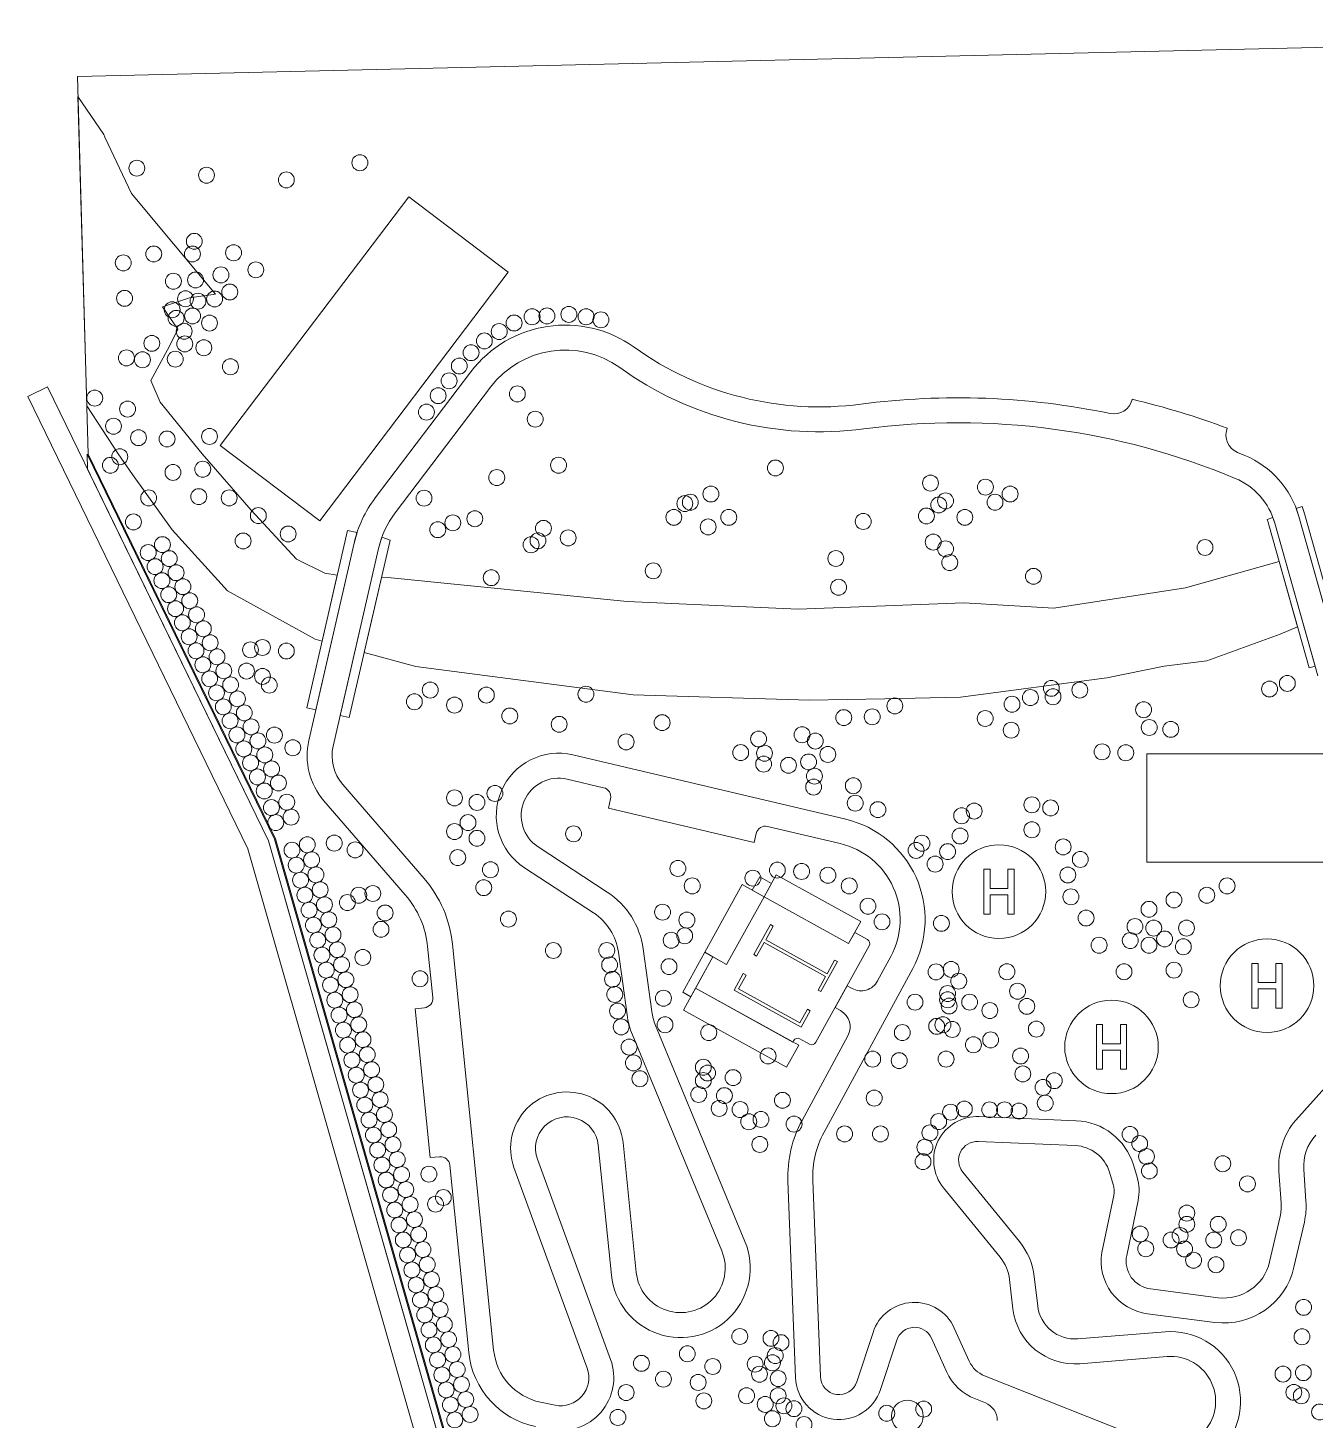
# Model space of a CAD drawing. Header units: metres. Extents: x -15673 to 64769, y -87680 to 34131.
# Drawn here: x -15673 to 25602, y -10515 to 34131 of the extents above; entities that cross this region are included whole.
import ezdxf

# ---------------------------------------------------------------- set-up
doc = ezdxf.new("R2010")
doc.units = ezdxf.units.M
for name, color, linetype, lineweight in [('11', 7, 'Continuous', 13), ('14', 7, 'Continuous', 13), ('16', 7, 'Continuous', 13), ('29', 7, 'Continuous', 13), ('39', 7, 'Continuous', 13), ('42', 7, 'Continuous', 13), ('43', 7, 'Continuous', 13), ('44', 7, 'Continuous', 13)]:
    doc.layers.add(name, color=color, linetype=linetype, lineweight=lineweight)

msp = doc.modelspace()

# ---------------------------------------------------------------- linework, layer by layer
at = {"layer": '11'}
for centre, radius in [((-5026.382, 29806.796), 255.324), ((-12178.382, 29631.796), 255.324), ((-9944.382, 29405.796), 255.324), ((-7385.382, 29255.796), 255.324), ((-10336.382, 27285.796), 255.324), ((-12613.382, 26594.796), 255.324), ((-11637.382, 26879.796), 255.324), ((-10397.382, 26879.796), 255.324), ((-9076.382, 26919.796), 255.324), ((-9482.382, 26208.796), 255.324), ((-8364.382, 26371.796), 255.324), ((-11007.382, 26005.796), 255.324), ((-10295.382, 26046.796), 255.324), ((-9198.382, 25660.796), 255.324), ((-12572.382, 25457.796), 255.324), ((-10618.382, 25442.796), 255.324), ((-10217.382, 25367.796), 255.324), ((-9686.382, 25436.796), 255.324), ((-11045.382, 25091.796), 255.324), ((-10919.382, 24816.796), 255.324), ((-10392.382, 24891.796), 255.324), ((493.618, 24867.796), 255.324), ((970.618, 24892.796), 255.324), ((1673.618, 24942.796), 255.324), ((2225.618, 24867.796), 255.324), ((2701.618, 24767.796), 255.324), ((-10661.382, 24400.796), 255.324), ((-9848.382, 24664.796), 255.324), ((-560.382, 24391.796), 255.324), ((-83.382, 24666.796), 255.324), ((-11697.382, 24013.796), 255.324), ((-10641.382, 23994.796), 255.324), ((-10031.382, 23872.796), 255.324), ((-1036.382, 24090.796), 255.324), ((-12512.382, 23547.796), 255.324), ((-11998.382, 23487.796), 255.324), ((-10946.382, 23507.796), 255.324), ((-1463.382, 23714.796), 255.324), ((-9177.382, 23263.796), 255.324), ((-1839.382, 23287.796), 255.324), ((-2166.382, 22811.796), 255.324), ((-13529.382, 22258.796), 255.324), ((-2517.382, 22335.796), 255.324), ((21.618, 22392.796), 255.324), ((-12475.382, 21907.796), 255.324), ((-2893.382, 21808.796), 255.324), ((-12927.382, 21356.796), 255.324), ((594.618, 21582.796), 255.324), ((-12125.382, 20988.796), 255.324), ((-11210.382, 20947.796), 255.324), ((-9848.382, 21028.796), 255.324), ((-12726.382, 20378.796), 255.324), ((-13027.382, 20102.796), 255.324), ((-11020.382, 19876.796), 255.324), ((-10066.382, 19977.796), 255.324), ((1342.618, 20105.796), 255.324), ((8295.618, 20017.796), 255.324), ((-638.382, 19709.796), 255.324), ((13268.618, 19533.796), 255.324), ((15029.618, 19401.796), 255.324), ((-11800.382, 19058.796), 255.324), ((-10194.382, 19098.796), 255.324), ((-9218.382, 19058.796), 255.324), ((-2970.382, 19050.796), 255.324), ((6227.618, 19182.796), 255.324), ((13752.618, 18962.796), 255.324), ((15821.618, 19182.796), 255.324), ((5391.618, 18874.796), 255.324), ((5567.618, 18918.796), 255.324), ((13532.618, 18830.796), 255.324), ((15337.618, 18918.796), 255.324), ((-12288.382, 18286.796), 255.324), ((-8283.382, 18489.796), 255.324), ((-2046.382, 18258.796), 255.324), ((-1342.382, 18390.796), 255.324), ((858.618, 18082.796), 255.324), ((5038.618, 18434.796), 255.324), ((6139.618, 18126.796), 255.324), ((6799.618, 18434.796), 255.324), ((11112.618, 18302.796), 255.324), ((13136.618, 18478.796), 255.324), ((14368.618, 18434.796), 255.324), ((-8771.382, 17676.796), 255.324), ((-7327.382, 17900.796), 255.324), ((-2530.382, 18038.796), 255.324), ((682.618, 17686.796), 255.324), ((1650.618, 17774.796), 255.324), ((13356.618, 17642.796), 255.324), ((-11813.177, 17303.621), 255.324), ((-11358.676, 17559.797), 255.324), ((461.618, 17555.796), 255.324), ((13752.618, 17423.796), 255.324), ((22070.618, 17467.796), 255.324), ((-11594.384, 16854.033), 255.324), ((-11139.883, 17110.209), 255.324), ((4378.618, 16719.796), 255.324), ((10232.618, 17115.796), 255.324), ((13884.618, 16983.796), 255.324), ((-11375.591, 16404.445), 255.324), ((-10921.09, 16660.62), 255.324), ((-814.382, 16499.796), 255.324), ((16569.618, 16543.796), 255.324), ((-11156.797, 15954.857), 255.324), ((-10702.297, 16211.032), 255.324), ((10320.618, 16191.796), 255.324), ((-10938.004, 15505.269), 255.324), ((-10483.503, 15761.444), 255.324), ((-10719.211, 15055.681), 255.324), ((-10264.71, 15311.856), 255.324), ((-10500.417, 14606.092), 255.324), ((-10045.917, 14862.268), 255.324), ((-10281.624, 14156.504), 255.324), ((-9827.123, 14412.68), 255.324), ((-8534.728, 14186.997), 255.324), ((-8150.728, 14260.997), 255.324), ((-7384.528, 14148.778), 255.324), ((-10062.831, 13706.916), 255.324), ((-9608.33, 13963.092), 255.324), ((-9844.037, 13257.328), 255.324), ((-9389.537, 13513.504), 255.324), ((-8662.728, 13505.997), 255.324), ((-8150.728, 13334.997), 255.324), ((-9625.244, 12807.74), 255.324), ((-9170.743, 13063.915), 255.324), ((-7931.528, 13054.778), 255.324), ((-2771.13, 12896.965), 255.324), ((-972.905, 12736.061), 255.324), ((2220.958, 12762.879), 255.324), ((17143.541, 12950.6), 255.324), ((18056.073, 12896.965), 255.324), ((24139.304, 12930.137), 255.324), ((24709.622, 13110.091), 255.324), ((-9406.451, 12358.152), 255.324), ((-8951.95, 12614.327), 255.324), ((-3281.074, 12521.523), 255.324), ((-1992.794, 12414.254), 255.324), ((12124.614, 12387.437), 255.324), ((15882.1, 12441.071), 255.324), ((16472.561, 12655.61), 255.324), ((17197.219, 12682.427), 255.324), ((20101.536, 12265.879), 255.324), ((-9187.657, 11908.564), 255.324), ((-8733.157, 12164.739), 255.324), ((-221.408, 12065.629), 255.324), ((4663.322, 11851.091), 255.324), ((10487.424, 12011.995), 255.324), ((11399.956, 12038.812), 255.324), ((15023.245, 11985.177), 255.324), ((-8968.864, 11458.976), 255.324), ((-8514.363, 11715.151), 255.324), ((-7768.528, 11452.778), 255.324), ((1362.103, 11797.456), 255.324), ((9151.247, 11463.558), 255.324), ((15855.26, 11609.736), 255.324), ((20281.637, 11696.026), 255.324), ((20972.022, 11636.041), 255.324), ((-8750.071, 11009.387), 255.324), ((-8295.57, 11265.563), 255.324), ((-7176.528, 11046.778), 255.324), ((3509.238, 11234.293), 255.324), ((7757.694, 11326.852), 255.324), ((9574.892, 11261.111), 255.324), ((18769.618, 10915.796), 255.324), ((-8531.277, 10559.799), 255.324), ((-8076.777, 10815.975), 255.324), ((7181.955, 10890.42), 255.324), ((7918.73, 10522.333), 255.324), ((7945.569, 10870.958), 255.324), ((8716.039, 10483.41), 255.324), ((9360.179, 10590.679), 255.324), ((9977.48, 10832.034), 255.324), ((19528.797, 10886.235), 255.324), ((-8312.484, 10110.211), 255.324), ((-7857.983, 10366.387), 255.324), ((9548.053, 10134.785), 255.324), ((-8093.691, 9660.623), 255.324), ((-7639.19, 9916.799), 255.324), ((-696.395, 9581.462), 255.324), ((9521.214, 9786.16), 255.324), ((10793.09, 9828.854), 255.324), ((-7863.454, 9127.051), 255.324), ((-7371.341, 9300.32), 255.324), ((-1992.794, 9437.535), 255.324), ((-1272.572, 9293.609), 255.324), ((10855.34, 9269.063), 255.324), ((16520.173, 9216.157), 255.324), ((-7234.031, 8819.544), 255.324), ((11581.586, 9061.734), 255.324), ((14267.173, 8866.157), 255.324), ((14668.173, 9016.157), 255.324), ((17121.173, 9116.157), 255.324), ((-7726.143, 8646.274), 255.324), ((-1992.794, 8358.083), 255.324), ((-1560.661, 8645.937), 255.324), ((1824.383, 8286.12), 255.324), ((16520.173, 8416.157), 255.324), ((-6712.41, 7935.991), 255.324), ((-5849.794, 7988.522), 255.324), ((-1272.572, 8142.193), 255.324), ((12992.579, 7983.619), 255.324), ((14217.173, 8216.157), 255.324), ((17521.173, 7865.157), 255.324), ((-7204.522, 7762.722), 255.324), ((-6575.099, 7455.215), 255.324), ((-5179.794, 7770.522), 255.324), ((-1890.794, 7523.522), 255.324), ((12805.83, 7755.557), 255.324), ((13817.173, 7715.157), 255.324), ((18072.173, 7465.157), 255.324), ((-7067.212, 7281.945), 255.324), ((-6437.789, 6974.439), 255.324), ((-840.439, 7134.704), 255.324), ((5170.319, 7175.899), 255.324), ((8357.716, 7122.079), 255.324), ((9135.98, 7080.143), 255.324), ((9979.716, 6957.079), 255.324), ((13416.173, 7315.157), 255.324), ((17671.173, 6965.157), 255.324), ((-6929.901, 6801.169), 255.324), ((-6300.478, 6493.663), 255.324), ((-1056.506, 6558.997), 255.324), ((5628.386, 6615.995), 255.324), ((7573.716, 6865.079), 255.324), ((10663.173, 6615.157), 255.324), ((22777.173, 6615.157), 255.324), ((-6792.591, 6320.393), 255.324), ((-6163.168, 6012.886), 255.324), ((-5427.794, 6082.522), 255.324), ((-5063.794, 6316.522), 255.324), ((-4611.794, 6373.522), 255.324), ((17771.173, 6265.157), 255.324), ((21075.173, 6165.157), 255.324), ((22127.173, 6315.157), 255.324), ((-6655.28, 5839.617), 255.324), ((-4218.794, 5748.522), 255.324), ((-264.261, 5551.508), 255.324), ((4677.105, 5775.006), 255.324), ((11264.173, 5965.157), 255.324), ((18256.188, 5586.534), 255.324), ((20274.173, 5865.157), 255.324), ((-6517.97, 5358.84), 255.324), ((-6025.858, 5532.11), 255.324), ((-4349.794, 5224.522), 255.324), ((5458.408, 5520.739), 255.324), ((11714.173, 5465.157), 255.324), ((13617.173, 5415.157), 255.324), ((19824.173, 5315.157), 255.324), ((20425.173, 5264.157), 255.324), ((21476.173, 5264.157), 255.324), ((-6380.659, 4878.064), 255.324), ((-5888.547, 5051.334), 255.324), ((4954.252, 4873.068), 255.324), ((5386.386, 5016.995), 255.324), ((18673.173, 4714.157), 255.324), ((19674.173, 4864.157), 255.324), ((20274.173, 4714.157), 255.324), ((20775.173, 4914.157), 255.324), ((21376.173, 4664.157), 255.324), ((-6243.349, 4397.288), 255.324), ((-5751.237, 4570.557), 255.324), ((-4931.794, 4322.522), 255.324), ((1176.183, 4544.02), 255.324), ((2888.183, 4544.02), 255.324), ((-6106.038, 3916.512), 255.324), ((-5613.926, 4089.781), 255.324), ((2981.183, 4083.02), 255.324), ((4884.173, 4027.157), 255.324), ((13445.432, 3858.155), 255.324), ((13930.475, 3938.929), 255.324), ((15719.173, 3864.157), 255.324), ((19473.173, 3864.157), 255.324), ((21075.173, 3914.157), 255.324), ((-5968.728, 3435.735), 255.324), ((-5476.616, 3609.005), 255.324), ((-3098.794, 3638.522), 255.324), ((3074.183, 3621.02), 255.324), ((14172.996, 3561.981), 255.324), ((-5831.417, 2954.959), 255.324), ((-5339.305, 3128.229), 255.324), ((3143.183, 3136.02), 255.324), ((4706.173, 3014.157), 255.324), ((12771.76, 2888.86), 255.324), ((13817.173, 3164.157), 255.324), ((13817.173, 2964.157), 255.324), ((14523.306, 2888.86), 255.324), ((16059.275, 3238.883), 255.324), ((21626.173, 2964.157), 255.324), ((-5694.107, 2474.183), 255.324), ((-5201.995, 2647.452), 255.324), ((3235.183, 2604.02), 255.324), ((13867.173, 2764.157), 255.324), ((15170.029, 2619.611), 255.324), ((16355.691, 2754.236), 255.324), ((-5556.796, 1993.406), 255.324), ((-5064.684, 2166.676), 255.324), ((3350.183, 2096.02), 255.324), ((4756.173, 2163.157), 255.324), ((13466.173, 2113.157), 255.324), ((13667.173, 2163.157), 255.324), ((13967.173, 2013.157), 255.324), ((16660.96, 2025.298), 255.324), ((-4927.374, 1685.9), 255.324), ((6158.173, 1913.157), 255.324), ((12365.173, 1913.157), 255.324), ((15196.976, 1677.241), 255.324), ((-5419.486, 1512.63), 255.324), ((-4790.063, 1205.123), 255.324), ((3605.183, 1449.02), 255.324), ((8060.173, 1163.157), 255.324), ((14644.338, 1521.554), 255.324), ((16156.805, 1161.737), 255.324), ((-5282.175, 1031.854), 255.324), ((-4652.753, 724.347), 255.324), ((3743.183, 941.02), 255.324), ((5984.716, 802.079), 255.324), ((11414.173, 1063.157), 255.324), ((12265.173, 1013.157), 255.324), ((13767.173, 1063.157), 255.324), ((-5144.865, 551.078), 255.324), ((-4515.442, 243.571), 255.324), ((3952.183, 433.02), 255.324), ((5984.716, 374.079), 255.324), ((6119.716, 616.079), 255.324), ((6938.716, 468.079), 255.324), ((16228.827, 586.029), 255.324), ((17237.138, 370.139), 255.324), ((-5007.554, 70.301), 255.324), ((-4378.132, -237.205), 255.324), ((5836.716, -71.921), 255.324), ((6659.716, -109.921), 255.324), ((11464.173, -187.843), 255.324), ((16877.027, 154.248), 255.324), ((-4870.244, -410.475), 255.324), ((6492.716, -518.921), 255.324), ((7162.716, -556.921), 255.324), ((8521.716, -258.921), 255.324), ((13912.173, -639.843), 255.324), ((14354.173, -538.843), 255.324), ((15166.173, -564.843), 255.324), ((15643.173, -564.843), 255.324), ((16107.173, -603.843), 255.324), ((16949.049, -349.496), 255.324), ((-4732.933, -891.251), 255.324), ((-4240.821, -717.982), 255.324), ((7441.716, -946.921), 255.324), ((7832.716, -872.921), 255.324), ((8893.716, -1021.921), 255.324), ((13530.173, -940.843), 255.324), ((-4595.623, -1372.028), 255.324), ((-4103.511, -1198.758), 255.324), ((10513.173, -1337.843), 255.324), ((11664.173, -1337.843), 255.324), ((13249.173, -1301.843), 255.324), ((19666.173, -1351.843), 255.324), ((-4458.312, -1852.804), 255.324), ((-3966.2, -1679.534), 255.324), ((7795.716, -1672.921), 255.324), ((13088.173, -1763.843), 255.324), ((19975.173, -1647.843), 255.324), ((-4321.002, -2333.58), 255.324), ((-3828.89, -2160.311), 255.324), ((13028.173, -2225.843), 255.324), ((20194.173, -2060.843), 255.324), ((22638.804, -2292.51), 255.324), ((-4183.692, -2814.356), 255.324), ((-3691.579, -2641.087), 255.324), ((-2813.794, -2627.478), 255.324), ((20285.173, -2524.843), 255.324), ((-4046.381, -3295.133), 255.324), ((-3554.269, -3121.863), 255.324), ((-2350.794, -3375.478), 255.324), ((23431.048, -2940.181), 255.324), ((-3909.071, -3775.909), 255.324), ((-3416.958, -3602.639), 255.324), ((-2599.794, -3589.478), 255.324), ((-3771.76, -4256.685), 255.324), ((-3279.648, -4083.416), 255.324), ((21486.449, -3875.706), 255.324), ((21486.449, -4235.523), 255.324), ((22494.76, -4235.523), 255.324), ((-3142.337, -4564.192), 255.324), ((19993.937, -4546.857), 255.324), ((21270.382, -4595.341), 255.324), ((23142.96, -4667.304), 255.324), ((-3634.45, -4737.462), 255.324), ((-3005.027, -5044.968), 255.324), ((20170.937, -5018.857), 255.324), ((20982.293, -4739.268), 255.324), ((21414.427, -5027.122), 255.324), ((22350.715, -4739.268), 255.324), ((-3497.139, -5218.238), 255.324), ((-2867.716, -5525.744), 255.324), ((21702.515, -5386.939), 255.324), ((22422.738, -5530.866), 255.324), ((-3359.829, -5699.014), 255.324), ((-2730.406, -6006.521), 255.324), ((-3222.518, -6179.79), 255.324), ((-2593.095, -6487.297), 255.324), ((-3085.208, -6660.567), 255.324), ((25231.604, -6898.172), 255.324), ((-2947.897, -7141.343), 255.324), ((-2455.785, -6968.073), 255.324), ((-2810.587, -7622.119), 255.324), ((-2318.475, -7448.85), 255.324), ((7154.027, -7833.697), 255.324), ((25179.666, -7841.749), 255.324), ((-2673.276, -8102.895), 255.324), ((-2181.164, -7929.626), 255.324), ((8153.57, -7892.142), 255.324), ((8476.022, -8030.223), 255.324), ((-2535.966, -8583.672), 255.324), ((-2043.854, -8410.402), 255.324), ((4000.472, -8693.222), 255.324), ((5471.472, -8387.222), 255.324), ((7646.86, -8720.628), 255.324), ((8199.634, -8674.601), 255.324), ((8291.763, -8444.466), 255.324), ((-2398.655, -9064.448), 255.324), ((-1906.543, -8891.178), 255.324), ((6287.472, -8795.222), 255.324), ((7785.053, -9042.817), 255.324), ((8383.893, -9180.898), 255.324), ((24570.74, -9036.878), 255.324), ((25223.161, -8993.419), 255.324), ((-2261.345, -9545.224), 255.324), ((-1769.233, -9371.955), 255.324), ((4705.272, -9201.003), 255.324), ((5818.472, -9305.222), 255.324), ((24918.697, -9623.579), 255.324), ((-2124.034, -10026.001), 255.324), ((-1631.922, -9852.731), 255.324), ((3510.472, -9631.222), 255.324), ((6001.472, -9897.222), 255.324), ((7370.472, -9733.222), 255.324), ((7969.311, -10009.384), 255.324), ((8383.893, -9733.222), 255.324), ((8568.151, -10055.411), 255.324), ((25157.918, -9732.227), 255.324), ((-1986.724, -10506.777), 255.324), ((-1494.612, -10333.507), 255.324), ((3245.472, -10427.222), 255.324), ((8199.634, -10469.654), 255.324), ((8890.603, -10147.465), 255.324), ((11864.64, -10294.689), 255.324), ((12526, -10386.404), 510.295), ((13050.301, -10160.065), 255.324), ((25745.097, -10253.738), 255.324), ((9213.055, -10653.762), 255.324)]:
    msp.add_circle(centre, radius, dxfattribs=at)
at = {"layer": '14'}
msp.add_lwpolyline([(650.547, -21220.881), (-7730.601, 8124.71), (-13734.414, 20463.977), (-14084.532, 32571.083), (19227.498, 33351.24), (52539.528, 34131.396), (53382.938, 21339.944), (52687.292, 21339.944), (52687.292, 20815.198), (52355.603, 20815.198), (52355.603, 20055.696), (53057.186, 20055.696), (53057.186, 18592.883), (53100.617, 18592.883), (53596.782, 18096.718), (55678.604, -13476.894)], dxfattribs=at)
at = {"layer": '16'}
for points in [[(8553.235, -45127.941), (9172.998, -45127.941), (9379.937, -45927.645), (8576.103, -45927.645), (8541.093, -45856.536), (8514.851, -45777.956), (6797.054, -39139.622), (3611.249, -30220.453), (425.444, -21301.285), (-3767.258, -6621.04), (-7959.959, 8059.205), (-13760.452, 19980.6), (-13774.208, 20456.282), (-7768.828, 8113.793), (-3577.899, -6560.244), (613.03, -21234.282), (6990.677, -39089.519)], [(24995.885, 18716.9), (25182.922, 18787.732), (25230.006, 18654.608), (25271.17, 18519.537), (26559.875, 13930.208), (26367.323, 13876.138), (25078.618, 18465.467), (25029.185, 18624.422)], [(24060.7, 18362.741), (24090.127, 18279.538), (24115.855, 18195.119), (25404.56, 13605.79), (25597.112, 13659.86), (24308.408, 18249.189), (24279.561, 18343.707), (24247.737, 18433.572)], [(-5425.794, 18017.029), (-6731.325, 12324.813), (-6438.918, 12257.748), (-5211.004, 17611.547), (-5117.894, 17946.411)], [(-4321.832, 17800.179), (-4061.225, 17704.06), (-5366.756, 12011.844), (-5659.164, 12078.909), (-4431.25, 17432.707)]]:
    msp.add_lwpolyline(points, close=True, dxfattribs=at)
at = {"layer": '29'}
for points in [[(-5755.411, 16579.877), (-6155.67, 16641.83), (-7054.427, 17095.277), (-8514.968, 18662.261), (-10088.847, 20469.184), (-11427.73, 22130.884), (-11725.23, 22827.784), (-11128.83, 23922.784), (-10865.479, 24467.868), (-11357.223, 25180.011), (-10487.299, 25476.727), (-9659.63, 25591.684), (-12353.113, 28822.482), (-13203.815, 30625.371), (-13241.633, 30708.478), (-13653.859, 31320.849), (-14066.086, 31933.219), (-13779.062, 22007.919), (-12776.405, 20469.184), (-12315.94, 19812.66), (-11044.455, 18035.93), (-9275.248, 16082.142), (-6459.15, 14525.097), (-6240.229, 14466.031)], [(24446.372, 17018.085), (25034.254, 14924.521), (24480.112, 14684.594), (22127.468, 13830.36), (20762.891, 13660.265), (18920.107, 13292.463), (14233.325, 12668.735), (11808.67, 12618.009), (9384.016, 12567.283), (3734.594, 12738.064), (-3235.646, 13655.376), (-4887.582, 14101.079), (-4336.093, 16505.614), (-4027.89, 16500.227), (-1575.335, 16249.867), (981.389, 15991.318), (3538.112, 15732.768), (9026.493, 15488.305), (14334.98, 15689.899), (17219.174, 15527.426), (21446.002, 16177.972)]]:
    msp.add_lwpolyline(points, close=True, dxfattribs=at)
at = {"layer": '39'}
for points in [[(-3462.179, 28711.022), (-274.409, 26294.802), (-6314.959, 18325.376), (-9502.729, 20741.596)], [(7790.98, 6905.439), (8168.904, 6696.161), (7933.467, 6270.996), (7555.543, 6480.274)], [(8322.189, 6972.97), (11032.211, 5472.28), (10643.489, 4770.307), (7933.467, 6270.996)], [(6030.946, 4486.721), (7233.607, 6658.548), (7933.467, 6270.996), (6730.806, 4099.17)], [(5322.456, 3207.294), (6030.946, 4486.721), (6292.597, 4341.831), (5584.107, 3062.403)], [(5347.597, 2633.422), (8653.793, 802.598), (9042.484, 1504.517), (5736.289, 3335.341)]]:
    msp.add_lwpolyline(points, close=True, dxfattribs=at)
at = {"layer": '42'}
for points in [[(14977.688, 7149.034), (14977.688, 5714.034), (15177.688, 5714.034), (15177.688, 6331.534), (15746.688, 6331.534), (15746.688, 5714.034), (15946.688, 5714.034), (15946.688, 7149.034), (15746.688, 7149.034), (15746.688, 6531.534), (15177.688, 6531.534), (15177.688, 7149.034)], [(23575.688, 4132.034), (23575.688, 2697.034), (23775.688, 2697.034), (23775.688, 3314.534), (24344.688, 3314.534), (24344.688, 2697.034), (24544.688, 2697.034), (24544.688, 4132.034), (24344.688, 4132.034), (24344.688, 3514.534), (23775.688, 3514.534), (23775.688, 4132.034)], [(18588.188, 2171.534), (18588.188, 736.534), (18788.188, 736.534), (18788.188, 1354.034), (19357.188, 1354.034), (19357.188, 736.534), (19557.188, 736.534), (19557.188, 2171.534), (19357.188, 2171.534), (19357.188, 1554.034), (18788.188, 1554.034), (18788.188, 2171.534)]]:
    msp.add_lwpolyline(points, close=True, dxfattribs=at)
at = {"layer": '43'}
msp.add_lwpolyline([(20204.411, 7377.713), (26045.188, 7377.713), (26045.188, 10851.529), (20204.411, 10851.529)], close=True, dxfattribs=at)
for centre in [(15462.188, 6431.534), (24060.188, 3414.534), (19072.688, 1454.034)]:
    msp.add_circle(centre, 1500, dxfattribs=at)
at = {"layer": '44'}
for p, q in [((-4535.554, 19057.468), (-1474.669, 23095.759)), ((-837.115, 22612.515), (-3898, 18574.224)), ((19733.108, 22213.676), (19734.79, 22220.839)), ((22781.517, 21292.802), (22778.92, 21285.918)), ((25078.618, 18465.467), (26452.942, 13571.229)), ((25682.732, 13354.951), (24308.408, 18249.189)), ((-6663.246, 11279.658), (-5211.004, 17611.546)), ((-4431.25, 17432.707), (-5883.492, 11100.818)), ((1805.613, 10818.208), (10553.452, 8753.097)), ((-5577.874, 9872.086), (-2966.491, 6852.39)), ((2785.334, 9764.935), (1621.808, 10039.61)), ((-3571.606, 6329.096), (-6182.989, 9348.792)), ((10369.648, 7974.498), (8040.875, 8524.254)), ((689.444, 7867.321), (2902.754, 6420.287)), ((2464.982, 5750.693), (251.672, 7197.727)), ((24979.791, -892.242), (31166.372, 6001.234)), ((-2690.401, 3037.485), (-2856.131, 4669.785)), ((-2060.223, 4750.595), (-738.184, -8270.3)), ((3537.913, 2477.89), (3263.44, 4487.67)), ((4056.083, 4595.92), (4330.556, 2586.14)), ((11303.787, 4693.197), (9591.294, 1600.69)), ((11569.923, 3567.712), (11994.119, 4351.834)), ((12697.754, 3971.18), (9855.114, -1283.414)), ((6578.411, -5090.591), (3711.661, 1835.337)), ((4450.843, 2141.296), (7317.592, -4784.633)), ((9151.479, -902.76), (10618.242, 1808.539)), ((9387.405, 1542.132), (9081.216, 1711.686)), ((14828.622, -781.115), (17943.147, -912.608)), ((3038.764, -5863.716), (2613.649, -1695.397)), ((3409.521, -1614.228), (3834.635, -5782.548)), ((17909.402, -1711.896), (14794.877, -1580.403)), ((665.617, -2142.611), (3009.886, -8570.98)), ((-1534.092, -8351.111), (-2144.931, -2334.895)), ((2258.302, -8845.064), (-85.967, -2416.695)), ((14304.579, -2559.059), (16117.116, -4781.722)), ((19127.96, -2960.957), (19007.135, -2562.558)), ((19772.702, -2330.379), (19893.527, -2728.778)), ((24509.703, -3547.848), (24440.188, -2536.594)), ((25238.305, -2481.73), (25307.819, -3492.985)), ((8938.804, -9150.272), (8696.558, -2857.032)), ((9495.966, -2826.26), (9738.212, -9119.501)), ((15497.13, -5287.308), (13684.593, -3064.645)), ((18763.649, -5134.692), (19143.352, -3306.994)), ((19926.51, -3470.285), (19559.307, -5231.42)), ((24142.863, -5435.377), (24475.273, -3986.041)), ((25255.027, -4164.881), (24922.617, -5614.216)), ((15911.198, -6941.976), (15802.77, -6010.253)), ((16597.407, -5917.778), (16705.835, -6849.501)), ((20324.856, -6307.68), (22488.318, -6587.649)), ((22385.648, -7381.033), (20222.186, -7101.065)), ((14032.285, -7562.058), (14512.882, -8626.861)), ((10907.962, -9283.183), (11425.788, -7702.224)), ((12186.046, -7951.238), (11668.219, -9532.197)), ((13783.713, -8955.97), (13303.116, -7891.167)), ((17994.321, -7906.9), (20788.64, -7681.39)), ((20852.787, -8476.244), (18058.674, -8704.308)), ((15001.2, -9093.14), (20334.022, -11209.602)), ((767.448, -9939.033), (1230.568, -10034.773)), ((15029.519, -9964), (14706.092, -9836.72))]:
    msp.add_line(p, q, dxfattribs=at)
for points in [[(8514.851, -45777.956), (6797.054, -39139.622), (425.444, -21301.285), (-7959.959, 8059.205), (-15043.965, 22618.524), (-15673.41, 22312.26), (-8616.217, 7808.045), (-253.368, -21473.474), (2943.567, -30423.804), (6140.503, -39374.133), (16002.012, -77505.892)], [(23114.767, 20518.096), (23347.139, 20422.417), (23347.139, 20422.417)], [(7679.974, 8301.206), (7611.047, 8009.232), (2939.455, 9112.059), (3008.382, 9404.033)], [(8877.326, 1653.128), (8853.104, 1609.387), (5735.148, 3333.282), (6292.597, 4341.831), (6730.806, 4099.17), (7933.467, 6270.996)], [(7933.467, 6270.996), (10643.489, 4770.307), (10838.435, 5122.35), (11245.229, 4897.086)], [(10381.179, 2618.924), (10208.192, 2714.716), (10595.744, 3414.576), (10751.533, 3328.307)], [(-2473.701, -2066.733), (-2772.166, -2097.037), (-3257.028, 2678.412), (-2958.562, 2708.715)]]:
    msp.add_lwpolyline(points, dxfattribs=at)
for points in [[(7605.995, 4414.689), (7693.478, 4366.245), (7935.698, 4803.658), (9904.054, 3713.67), (9661.834, 3276.257), (9749.317, 3227.813), (10282.2, 4190.121), (10194.717, 4238.565), (9952.498, 3801.152), (7984.142, 4891.14), (8226.361, 5328.553), (8138.879, 5376.997)], [(7266.888, 3802.312), (6976.225, 3277.417), (9119.546, 2090.541), (9410.209, 2615.436), (9322.727, 2663.88), (9080.507, 2226.467), (7112.151, 3316.455), (7354.371, 3753.868)]]:
    msp.add_lwpolyline(points, close=True, dxfattribs=at)
for centre, radius, start, end in [((1553.713, 20800.35), 3800, 54.3143, 142.83913), ((1553.713, 20800.35), 3000, 54.3143, 142.83913), ((9703.031, 32147.302), 10170.135, 234.3143, 277.49727), ((9703.031, 32147.302), 10970.135, 234.3143, 277.49728), ((14144.11, -1598.451), 23866.595, 78.19629, 97.49728), ((19148.982, 22350.777), 600, 258.19629, 346.79107), ((14144.11, -1598.451), 24466.595, 69.32733, 76.79107), ((14144.11, -1598.451), 23066.595, 67.31883, 97.49727), ((23340.287, 21074.101), 600, 159.32733, 247.92211), ((22190.33, 17654.422), 3000, 15.68499, 67.31883), ((22190.33, 17654.422), 2200, 15.68499, 67.31883), ((-1507.172, 16762.059), 3800, 142.83913, 167.08241), ((-1507.172, 16762.059), 3000, 142.83913, 167.08241), ((-4518.923, 10787.849), 2200, 167.08241, 220.8527), ((-4518.923, 10787.849), 1400, 167.08241, 220.85271), ((1346.101, 8871.712), 2000, 76.71731, 236.82385), ((1346.101, 8871.712), 1200, 76.71731, 236.82385), ((2716.408, 9472.96), 300, 346.71731, 76.71731), ((7971.949, 8232.279), 300, 76.71731, 166.71731), ((9795.258, 5541.377), 3300, 331.58742, 76.71731), ((9795.258, 5541.377), 2500, 331.58742, 76.71731), ((-5840.787, 4366.746), 3800, 5.79749, 40.8527), ((-5840.787, 4366.746), 3000, 5.7975, 40.85271), ((1479.995, 4244.107), 2600, 7.7767, 56.82385), ((1479.995, 4244.107), 1800, 7.7767, 56.82385), ((11172.563, 4765.862), 150, 331.02427, 61.02427), ((11042.196, 3853.202), 600, 241.02427, 331.58742), ((-2988.866, 3007.181), 300, 275.7975, 5.7975), ((6114.001, 2829.703), 2600, 187.7767, 202.48542), ((6114.001, 2829.703), 1800, 187.7767, 202.48543), ((10090.516, 2094.029), 600, 331.58742, 61.02427), ((9008.55, 1580.462), 150, 61.02425, 151.02425), ((9460.07, 1673.356), 150, 241.02427, 331.02427), ((1611.757, -1797.577), 1807.09, 5.82329, 200.03567), ((1611.757, -1797.577), 1007.09, 5.82329, 200.03567), ((14769.568, -2179.869), 1400, 87.58246, 219.19656), ((26734.773, -2378.861), 2300, 139.73256, 183.93239), ((12493.746, -2710.866), 3800, 151.58742, 182.2044), ((12493.746, -2710.866), 3000, 151.58742, 182.2044), ((17858.784, -2910.827), 2000, 16.87138, 87.58246), ((14769.568, -2179.869), 600, 87.58246, 219.19656), ((17858.784, -2910.827), 1200, 16.87138, 87.58246), ((26734.773, -2378.861), 1500, 138.0876, 183.93239), ((-2443.397, -2365.199), 300, 5.7975, 95.7975), ((18458.089, -3164.114), 700, 348.22237, 16.87138), ((18458.089, -3164.114), 1500, 348.22237, 16.87138), ((23013.234, -3650.717), 1500, 347.08241, 3.93239), ((23013.234, -3650.717), 2300, 347.08241, 3.93239), ((5257.188, -5637.466), 2229.931, 185.82329, 22.48542), ((14412.155, -6172.084), 2200, 6.63787, 39.19656), ((5257.188, -5637.466), 1429.931, 185.82329, 22.48542), ((14412.155, -6172.084), 1400, 6.63788, 39.19656), ((20440.36, -5415.123), 1700, 170.50512, 262.62648), ((20440.36, -5415.123), 900, 168.22237, 262.62648), ((22680.824, -5100.053), 2300, 262.62647, 347.08241), ((22680.824, -5100.053), 1500, 262.62648, 347.08241), ((12756.239, -8137.999), 1400, 24.29197, 161.86432), ((17897.791, -6710.789), 2000, 186.63788, 274.61395), ((17897.791, -6710.789), 1200, 186.63787, 274.61395), ((12756.239, -8137.999), 600, 24.29197, 161.86432), ((20968.833, -9914.176), 2240.045, 245.48266, 94.61395), ((1152.098, -8078.376), 2700, 185.79749, 258.3199), ((1152.098, -8078.376), 1900, 185.7975, 258.31991), ((20968.833, -9914.176), 1442.607, 243.89329, 94.61395), ((1412.77, -9153.409), 1700, 258.3199, 20.03567), ((1412.77, -9153.409), 900, 258.3199, 20.03567), ((15333.197, -8256.613), 900, 204.29197, 248.35313), ((10337.768, -9096.422), 1400, 182.2044, 341.86432), ((10337.768, -9096.422), 600, 182.2044, 341.86432), ((15333.197, -8256.613), 1700, 204.29196, 248.35313), ((14808.188, -10521.685), 600, 0, 68.35313)]:
    msp.add_arc(centre, radius, start, end, dxfattribs=at)

doc.saveas('drawing.dxf')
